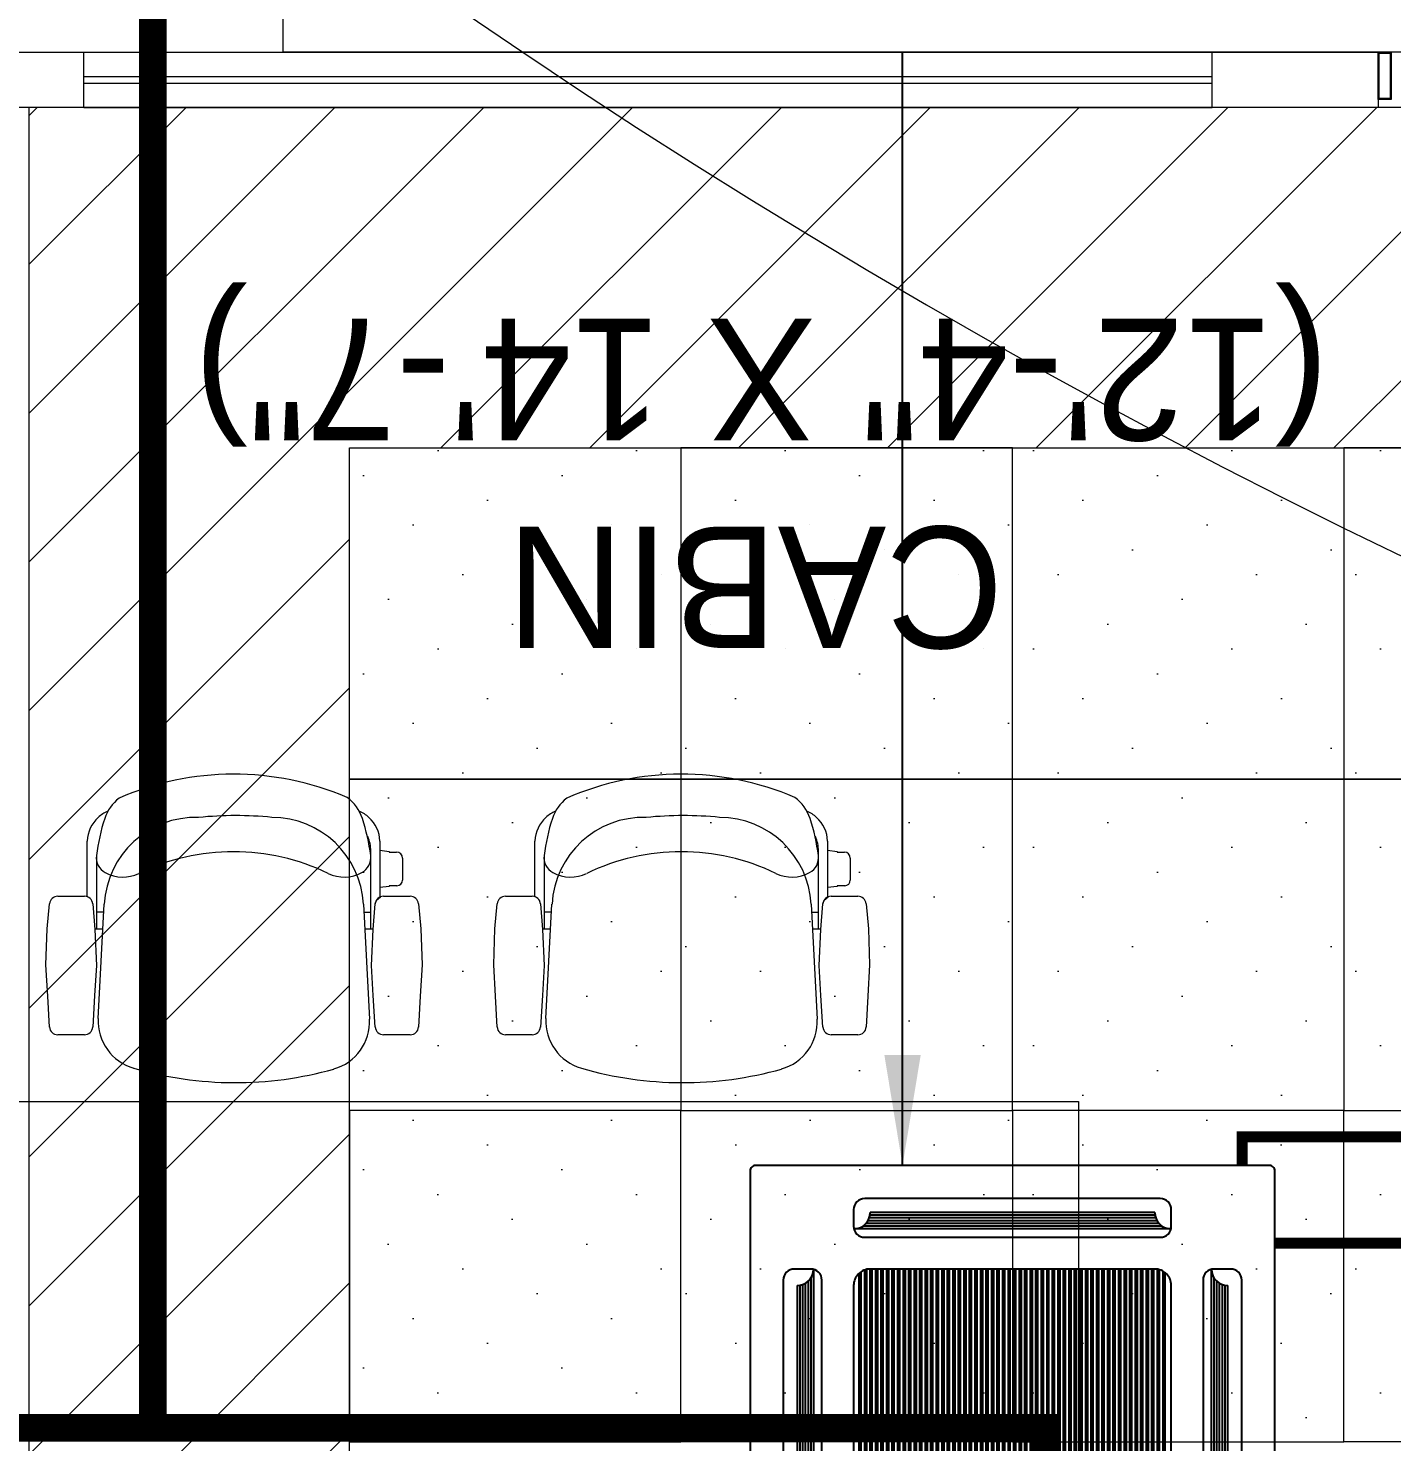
# Model space of a CAD drawing. Header units: millimetres. Extents: x -81374 to 485233, y -39075 to 157313.
# Drawn here: x 19240 to 21707, y -36324 to -33764 of the extents above; entities that cross this region are included whole.
import ezdxf
from ezdxf.enums import TextEntityAlignment as Align

# ---------------------------------------------------------------- set-up
doc = ezdxf.new("R2010")
doc.units = ezdxf.units.MM
doc.linetypes.add('CENTER', pattern=[2, 1.25, -0.25, 0.25, -0.25])
doc.linetypes.add('HIDDEN', pattern=[0.375, 0.25, -0.125])
for name, color, linetype in [('AC-RA-DIFFUSER', 6, 'Continuous'), ('ceilings', 253, 'Continuous'), ('CEN', 252, 'CENTER'), ('Hatch 01_UC', 7, 'Continuous'), ('M-HVAC ELLIPTICAL DUCT', 6, 'Continuous'), ('M-HVAC VRV PIPE', 152, 'Continuous')]:
    doc.layers.add(name, color=color, linetype=linetype)
doc.layers.add('ceiling', color=7, linetype='Continuous', lineweight=5, true_color=0x560d91)
for name, color, linetype, lineweight in [('DRAIN PIPE', 76, 'Continuous', 30), ('G-IMPT', 8, 'Continuous', 5), ('VRF -COPPER PIPE', 4, 'Continuous', 9)]:
    doc.layers.add(name, color=color, linetype=linetype, lineweight=lineweight)
doc.styles.add('Herbalife_Third Floor - Furniture Layout - 210201$0$CG', font='GOTHIC.TTF')
doc.styles.add('HVAC TEXT', font='Romans.shx', dxfattribs={"width": 0.8, "height": 100})
doc.styles.get("Standard").update_dxf_attribs({"font": 'arial.ttf'})
doc.dimstyles.new('HVAC DIM', dxfattribs={"dimtxt": 100, "dimasz": 200, "dimexe": 50, "dimexo": 50, "dimgap": 50, "dimtad": 1, "dimtoh": 1, "dimdec": 0, "dimzin": 0, "dimdsep": 46, "dimtxsty": 'HVAC TEXT', "dimcen": 50, "dimclrd": 7, "dimclre": 7, "dimclrt": 7, "dimadec": 0, "dimazin": 0, "dimtfac": 1, "dimtdec": 0, "dimtofl": 0, "dimtmove": 0, "dimatfit": 3, "dimfxl": 1, "dimtolj": 1, "dimtzin": 0, "dimarcsym": 0})

# ---------------------------------------------------------------- blocks, each defined once
blk = doc.blocks.new('ng')
at = {"layer": 'CEN', "color": 9, "linetype": 'HIDDEN', "lineweight": 0, "ltscale": 1500, "true_color": 0xc7c8ca}
blk.add_line((66946.2, 69794.2), (66946.2, 75743.2), dxfattribs=at)
blk.add_lwpolyline([(65327.2, 78013.1), (65327.2, 75743.2), (67597.2, 75743.2)], dxfattribs=at)
blk = doc.blocks.new('floor plan 1')
at = {"layer": 'G-IMPT', "color": 8, "ltscale": 500}
for p, q in [((37030.5, -3367.8), (37030.5, -2692.8)), ((39130.5, -3367.8), (37030.5, -3367.8)), ((37411.7, -3558.1), (37414.6, -3502.5)), ((37429.6, -3488.6), (37477.7, -3488.6)), ((37492.8, -3502.5), (37496.4, -3559.3)), ((38000.7, -3559.3), (38004.3, -3502.5)), ((38019.4, -3488.6), (38067.5, -3488.6)), ((38082.5, -3502.5), (38085.4, -3558.1)), ((38222.1, -3558.1), (38224.9, -3502.5)), ((38239.9, -3488.6), (38288.1, -3488.6)), ((38303.2, -3502.5), (38306.8, -3559.3)), ((38811.1, -3559.3), (38814.6, -3502.5)), ((38829.7, -3488.6), (38877.9, -3488.6)), ((38892.9, -3502.5), (38895.7, -3558.1)), ((37514.1, -3724.8), (37503.2, -3516.7)), ((37994.2, -3518), (37983.3, -3724.8)), ((38324.4, -3724.8), (38313.5, -3516.7)), ((38804.5, -3518), (38793.7, -3724.8)), ((37408.3, -3615.2), (37411.7, -3558.1)), ((37496.4, -3559.3), (37499.6, -3614.2)), ((37997.5, -3614.2), (38000.7, -3559.3)), ((38085.4, -3558.1), (38088.8, -3615.2)), ((38218.6, -3615.2), (38222.1, -3558.1)), ((38306.8, -3559.3), (38309.9, -3614.2)), ((38807.9, -3614.2), (38811.1, -3559.3)), ((38895.7, -3558.1), (38899.2, -3615.2)), ((37410.5, -3680.6), (37408.3, -3615.2)), ((37499.6, -3614.2), (37496.4, -3679.3)), ((38000.7, -3679.3), (37997.5, -3614.2)), ((38088.8, -3615.2), (38086.6, -3680.6)), ((38220.9, -3680.6), (38218.6, -3615.2)), ((38309.9, -3614.2), (38306.8, -3679.3)), ((38811, -3679.3), (38807.9, -3614.2)), ((38899.2, -3615.2), (38896.9, -3680.6)), ((37414.6, -3725.5), (37410.5, -3680.6)), ((37496.4, -3679.3), (37492.9, -3725.4)), ((37496.7, -3679.3), (37493.2, -3725.4)), ((37496.9, -3679.9), (37511.7, -3679.9)), ((37501.1, -3679.9), (37501.1, -3821.4)), ((37985.7, -3679.9), (38000.7, -3679.9)), ((37997.6, -3813.3), (37997.6, -3679.9)), ((38004.2, -3725.4), (38000.7, -3679.3)), ((38004.2, -3725.4), (38000.7, -3679.3)), ((38086.6, -3680.6), (38082.5, -3725.5)), ((38225, -3725.5), (38220.9, -3680.6)), ((38306.8, -3679.3), (38303.2, -3725.4)), ((38307.1, -3679.3), (38303.5, -3725.4)), ((38307.3, -3679.9), (38322.1, -3679.9)), ((38311.4, -3679.9), (38311.4, -3821.4)), ((38796, -3679.9), (38811.1, -3679.9)), ((38808, -3813.3), (38808, -3679.9)), ((38814.6, -3725.4), (38811, -3679.3)), ((38814.6, -3725.4), (38811, -3679.3)), ((38896.9, -3680.6), (38892.8, -3725.5)), ((37513.3, -3710.6), (37501.1, -3710.6)), ((37984, -3710.7), (37997.6, -3710.7)), ((38323.7, -3710.6), (38311.4, -3710.6)), ((38794.4, -3710.7), (38808, -3710.7)), ((37490.7, -3732.2), (37483.5, -3738.3)), ((37484.4, -3737.5), (37490.7, -3732.2)), ((37493.2, -3725.4), (37490.7, -3732.2)), ((38301, -3732.2), (38293.8, -3738.3)), ((38294.7, -3737.5), (38301, -3732.2)), ((38303.5, -3725.4), (38301, -3732.2)), ((37477.9, -3739.4), (37429.7, -3739.4)), ((37453.5, -3758.4), (37467.4, -3758.4)), ((37467.4, -3757), (37484.4, -3754.9)), ((37467.4, -3758.4), (37467.4, -3757)), ((37484.4, -3839.3), (37484.4, -3737.5)), ((38014.3, -3738.6), (38014.3, -3839.3)), ((38067.4, -3739.4), (38019.2, -3739.4)), ((38288.2, -3739.4), (38240, -3739.4)), ((38263.9, -3758.4), (38277.8, -3758.4)), ((38277.8, -3757), (38294.7, -3754.9)), ((38277.8, -3758.4), (38277.8, -3757)), ((38294.7, -3839.3), (38294.7, -3737.5)), ((38824.7, -3738.6), (38824.7, -3839.3)), ((38877.8, -3739.4), (38829.6, -3739.4)), ((37443.3, -3808.3), (37443.3, -3768.6)), ((38253.7, -3808.3), (38253.7, -3768.6)), ((37467.4, -3819.1), (37454.1, -3819.1)), ((37467.4, -3820.4), (37467.4, -3819.1)), ((37484.4, -3822.6), (37467.4, -3820.4)), ((38277.8, -3819.1), (38264.5, -3819.1)), ((38277.8, -3820.4), (38277.8, -3819.1)), ((38294.7, -3822.6), (38277.8, -3820.4)), ((36488.1, -5167.8), (36788.1, -5167.8)), ((36488.1, -5267.8), (36488.1, -5167.8)), ((38830.5, -5167.8, 0), (36788.1, -5167.7, 0)), ((36788.1, -5167.7, 0), (36788.1, -5267.7, 0)), ((38830.5, -5167.8), (39130.5, -5167.8)), ((38830.5, -5167.8, 0), (38830.5, -5267.8, 0)), ((36464.3, -5267.8), (36464.3, -5182)), ((36464.3, -5182), (36488.1, -5182)), ((36466.2, -5265.9), (36466.2, -5183.9)), ((36466.2, -5183.9), (36486.2, -5183.9)), ((36486.2, -5183.9), (36486.2, -5265.9)), ((36488.1, -5182), (36488.1, -5267.8)), ((38830.5, -5211.8, 0), (36788.1, -5211.7, 0)), ((38830.5, -5223.8, 0), (36788.1, -5223.7, 0)), ((36488.1, -5267.8), (36464.3, -5267.8)), ((36486.2, -5265.9), (36466.2, -5265.9)), ((36788.1, -5267.8), (36488.1, -5267.8)), ((38830.5, -5267.8, 0), (36788.1, -5267.7, 0)), ((39130.5, -5267.8), (38830.5, -5267.8))]:
    blk.add_line(p, q, dxfattribs=at)
for centre, radius, start, end in [((30901.2, -15868.2), 12777.8, 49.90697, 259.60318), ((37746.4, -4061.4), 659.6, 73.8263, 105.7056), ((38556.8, -4061.4), 659.6, 73.8263, 105.7056), ((37591.9, -3512.1), 88.9, 105.7056, 183.004), ((37905.4, -3513.3), 88.9, 356.9963, 73.8263), ((38402.3, -3512.1), 88.9, 105.7056, 183.004), ((38715.7, -3513.3), 88.9, 356.9963, 73.8263), ((37429.3, -3503.3), 14.7, 88.707, 177.0615), ((37478, -3503.5), 14.9, 3.6041, 91.0652), ((38019.1, -3503.5), 14.9, 88.9351, 176.3961), ((38067.8, -3503.3), 14.7, 2.9388, 91.2932), ((38239.6, -3503.3), 14.7, 88.707, 177.0615), ((38288.3, -3503.5), 14.9, 3.6041, 91.0652), ((38829.5, -3503.5), 14.9, 88.9351, 176.3961), ((38878.2, -3503.3), 14.7, 2.9388, 91.2932), ((37429.7, -3724.3), 15.1, 184.6181, 270.0001), ((37477.9, -3724.3), 15.1, 270.0001, 356.0604), ((37679.9, -3716.1), 166, 183.004, 270.0001), ((37817.5, -3716.1), 166, 268.3126, 356.9963), ((38019.2, -3724.3), 15.1, 183.9399, 270.0001), ((38019.2, -3724.3), 15.1, 183.9399, 250.8234), ((38067.4, -3724.3), 15.1, 270.0001, 355.3821), ((38240, -3724.3), 15.1, 184.6181, 270.0001), ((38288.2, -3724.3), 15.1, 270.0001, 356.0604), ((38490.3, -3716.1), 166, 183.004, 270.0001), ((38627.9, -3716.1), 166, 268.3126, 356.9963), ((38829.6, -3724.3), 15.1, 183.9399, 270.0001), ((38829.6, -3724.3), 15.1, 183.9399, 250.8234), ((38877.8, -3724.3), 15.1, 270.0001, 355.3821), ((37453.5, -3768.6), 10.2, 90.0001, 180.0001), ((38263.9, -3768.6), 10.2, 90.0001, 180.0001), ((37531.8, -3809.4), 31, 118.39, 187.1816), ((37549, -3841.1), 67, 64.212, 118.39), ((37749.3, -3426.4), 393.5, 244.212, 295.7882), ((37949.7, -3841.1), 67, 61.6102, 115.7882), ((37966.8, -3809.4), 31, 352.8186, 61.6102), ((38342.2, -3809.4), 31, 118.39, 187.1816), ((38359.3, -3841.1), 67, 64.212, 118.39), ((38559.7, -3426.4), 393.5, 244.212, 295.7882), ((38760.1, -3841.1), 67, 61.6102, 115.7882), ((38777.2, -3809.4), 31, 352.8186, 61.6102), ((37454.1, -3808.3), 10.8, 180.0001, 270.0001), ((37856.2, -3768.5), 357.9, 187.1816, 198.1391), ((37642.5, -3768.5), 357.9, 341.8612, 352.8186), ((37642.5, -3768.5), 357.9, 341.8612, 352.8186), ((38264.5, -3808.3), 10.8, 180.0001, 270.0001), ((38666.6, -3768.5), 357.9, 187.1816, 198.1391), ((38452.8, -3768.5), 357.9, 341.8612, 352.8186), ((38452.8, -3768.5), 357.9, 341.8612, 352.8186), ((37545.1, -3837.1), 60.7, 182.0922, 227.8644), ((37563.9, -3821.9), 62.9, 179.5334, 203.7471), ((37563.9, -3821.9), 62.9, 179.5334, 203.7471), ((37953.6, -3837.1), 60.7, 312.1358, 357.908), ((38355.4, -3837.1), 60.7, 182.0922, 227.8644), ((38374.3, -3821.9), 62.9, 179.5334, 203.7471), ((38374.3, -3821.9), 62.9, 179.5334, 203.7471), ((38764, -3837.1), 60.7, 312.1358, 357.908), ((37545.1, -3837.1), 60.7, 227.8644, 247.4334), ((37589.3, -3856), 77.1, 198.1391, 233.8612), ((37745.9, -3201.7), 683.6, 264.4607, 275.6017), ((37909.4, -3856), 77.1, 307.7575, 341.8612), ((37953.6, -3837.1), 60.7, 292.5668, 312.1358), ((38355.4, -3837.1), 60.7, 227.8644, 247.4334), ((38399.7, -3856), 77.1, 198.1391, 233.8612), ((38556.2, -3201.7), 683.6, 264.4607, 275.6017), ((38719.7, -3856), 77.1, 307.7575, 341.8612), ((38764, -3837.1), 60.7, 292.5668, 312.1358), ((37748.7, -3440.3), 520, 246.7999, 293.5638), ((38559.1, -3440.3), 520, 246.7999, 293.5638)]:
    blk.add_arc(centre, radius, start, end, dxfattribs=at)
at = {"layer": 'CEN', "linetype": 'Continuous'}
blk.add_blockref('ng', (-28240.4, -78519.6), dxfattribs=at)
at = {"layer": 'G-IMPT', "color": 8, "ltscale": 500, "style": 'Herbalife_Third Floor - Furniture Layout - 210201$0$CG'}
for s, p in [('CABIN', (37166, -4408.7)), ('(12\'-4" X 14\'-7")', (36577.2, -4785.1))]:
    blk.add_text(s, height=220, dxfattribs=at).set_placement(p)
at = {"layer": 'G-IMPT', "color": 8, "ltscale": 500}
for rotation, p in [(359.9992, (39680.6, -4989.6, 0)), (359.9992, (35886.7, -10139.3, 0)), (270.0008, (28873.3, -20643.5, 0)), (359.9992, (11975.3, -26935.4, 0)), (359.9992, (15267.6, -26935.4, 0)), (359.9992, (26686.3, -26987.7, 0)), (270.0008, (15861.1, -28615, 0)), (89.9992, (23697.8, -33300.6, 0)), (89.9992, (23597.9, -35337.7, 0)), (89.9992, (23597.9, -37388.3, 0)), (359.9992, (13750.4, -37781.5, 0)), (89.9992, (23697.8, -40746.8, 0)), (89.9992, (23597.8, -44302.5, 0)), (89.9992, (23597.8, -46399.1, 0)), (89.9992, (23697.8, -48339.8, 0)), (89.9992, (23697.8, -54280, 0)), (359.9992, (27418.1, -55702.4, 0)), (89.9992, (9671.9, -65856.5, 0)), (359.9992, (4684.1, -67403.4, 0)), (359.9992, (8737.2, -67403.4, 0))]:
    blk.add_attdef('PARTITIONTYPE', text='', height=200, rotation=rotation, dxfattribs=at).set_placement(p, align=Align.MIDDLE_CENTER)
blk = doc.blocks.new('GRID')
at = {"layer": 'ceilings', "lineweight": 5, "transparency": 33554597}
h = blk.add_hatch(dxfattribs=at)
h.set_pattern_fill('DOTS', color=8, scale=80, angle=45)
h.paths.add_polyline_path([(56229.9, 61282.6), (56229.9, 61882.6), (56829.9, 61882.6), (56829.9, 61282.6)])
at = {"layer": 'ceilings', "color": 8, "lineweight": 5}
blk.add_lwpolyline([(56229.9, 61282.6), (56229.9, 61882.6), (56829.9, 61882.6), (56829.9, 61282.6)], close=True, dxfattribs=at)
blk = doc.blocks.new('DLC - All Capacities')
at = {"color": 62}
for p, q in [((257.5, 385), (-257.9, 385)), ((257.5, 390), (-257.5, 390)), ((286.9, 360), (-286.9, 360)), ((270.9, 365), (-270.9, 365)), ((265.1, 370), (-265.1, 370)), ((261.5, 375), (-261.5, 375)), ((259.2, 380), (-259.2, 380)), ((-360, 286.9), (-360, -286.9)), ((360, -286.9), (360, 286.9)), ((-390, 257.5), (-390, -257.5)), ((-385, 257.5), (-385, -257.9)), ((-380, 259.2), (-380, -259.2)), ((-375, 261.5), (-375, -261.5)), ((-370, 265.1), (-370, -265.1)), ((-365, 270.9), (-365, -270.9)), ((365, -270.9), (365, 270.9)), ((370, -265.1), (370, 265.1)), ((375, -261.5), (375, 261.5)), ((380, -259.2), (380, 259.2)), ((385, -257.5), (385, 257.9)), ((390, -257.5), (390, 257.5)), ((-286.9, -360), (286.9, -360)), ((-270.9, -365), (270.9, -365)), ((-265.1, -370), (265.1, -370)), ((-261.5, -375), (261.5, -375)), ((-259.2, -380), (259.2, -380)), ((-257.5, -385), (257.9, -385)), ((-257.5, -390), (257.5, -390))]:
    blk.add_line(p, q, dxfattribs=at)
at = {"color": 4}
for p, q in [((-274.5, -282.2), (-274.5, 282.2)), ((-277.5, -279.9), (-277.5, 279.9))]:
    blk.add_line(p, q, dxfattribs=at)
for points in [[(-465, -475), (465, -475, 0.414214), (475, -465), (475, 465, 0.414214), (465, 475), (-465, 475, 0.414214), (-475, 465), (-475, -465, 0.414214)], [(-287.5, 395), (-287.5, 365, 0.414214), (-267.5, 345), (267.5, 345, 0.414214), (287.5, 365), (287.5, 395, 0.414214), (267.5, 415), (-267.5, 415, 0.414214)], [(-395, -287.5), (-365, -287.5, 0.414214), (-345, -267.5), (-345, 267.5, 0.414214), (-365, 287.5), (-395, 287.5, 0.414214), (-415, 267.5), (-415, -267.5, 0.414214)], [(-257.5, -287.5), (257.5, -287.5, 0.414214), (287.5, -257.5), (287.5, 257.5, 0.414214), (257.5, 287.5), (-257.5, 287.5, 0.414214), (-287.5, 257.5), (-287.5, -257.5, 0.414214)], [(395, 287.5), (365, 287.5, 0.414214), (345, 267.5), (345, -267.5, 0.414214), (365, -287.5), (395, -287.5, 0.414214), (415, -267.5), (415, 267.5, 0.414214)], [(287.5, -395), (287.5, -365, 0.414214), (267.5, -345), (-267.5, -345, 0.414214), (-287.5, -365), (-287.5, -395, 0.414214), (-267.5, -415), (267.5, -415, 0.414214)]]:
    blk.add_lwpolyline(points, format="xyb", close=True, dxfattribs=at)
for points in [[(-274.5, 282.2), (-274.5, -282.2)], [(-267.5, -285.8), (-267.5, 285.8)], [(-264.5, 286.7), (-264.5, -286.7)], [(262.5, -287.1), (262.5, 287.1)], [(265.5, 286.4), (265.5, -286.4)], [(272.5, -283.5), (272.5, 283.5)], [(-277.5, -279.9), (-277.5, 279.9)], [(275.5, 281.5), (275.5, -281.5)]]:
    blk.add_lwpolyline(points, dxfattribs=at)
for points in [[(-257.5, 287.5), (-254.5, 287.5), (-254.5, -287.5), (-257.5, -287.5)], [(-247.5, 287.5), (-244.5, 287.5), (-244.5, -287.5), (-247.5, -287.5)], [(-237.5, 287.5), (-234.5, 287.5), (-234.5, -287.5), (-237.5, -287.5)], [(-227.5, 287.5), (-224.5, 287.5), (-224.5, -287.5), (-227.5, -287.5)], [(-217.5, 287.5), (-214.5, 287.5), (-214.5, -287.5), (-217.5, -287.5)], [(-207.5, 287.5), (-204.5, 287.5), (-204.5, -287.5), (-207.5, -287.5)], [(-197.5, 287.5), (-194.5, 287.5), (-194.5, -287.5), (-197.5, -287.5)], [(-187.5, 287.5), (-184.5, 287.5), (-184.5, -287.5), (-187.5, -287.5)], [(-177.5, 287.5), (-174.5, 287.5), (-174.5, -287.5), (-177.5, -287.5)], [(-167.5, 287.5), (-164.5, 287.5), (-164.5, -287.5), (-167.5, -287.5)], [(-157.5, 287.5), (-154.5, 287.5), (-154.5, -287.5), (-157.5, -287.5)], [(-147.5, 287.5), (-144.5, 287.5), (-144.5, -287.5), (-147.5, -287.5)], [(-137.5, 287.5), (-134.5, 287.5), (-134.5, -287.5), (-137.5, -287.5)], [(-127.5, 287.5), (-124.5, 287.5), (-124.5, -287.5), (-127.5, -287.5)], [(-117.5, 287.5), (-114.5, 287.5), (-114.5, -287.5), (-117.5, -287.5)], [(-107.5, 287.5), (-104.5, 287.5), (-104.5, -287.5), (-107.5, -287.5)], [(-97.5, 287.5), (-94.5, 287.5), (-94.5, -287.5), (-97.5, -287.5)], [(-87.5, 287.5), (-84.5, 287.5), (-84.5, -287.5), (-87.5, -287.5)], [(-77.5, 287.5), (-74.5, 287.5), (-74.5, -287.5), (-77.5, -287.5)], [(-67.5, 287.5), (-64.5, 287.5), (-64.5, -287.5), (-67.5, -287.5)], [(-57.5, 287.5), (-54.5, 287.5), (-54.5, -287.5), (-57.5, -287.5)], [(-47.5, 287.5), (-44.5, 287.5), (-44.5, -287.5), (-47.5, -287.5)], [(-37.5, 287.5), (-34.5, 287.5), (-34.5, -287.5), (-37.5, -287.5)], [(-27.5, 287.5), (-24.5, 287.5), (-24.5, -287.5), (-27.5, -287.5)], [(-17.5, 287.5), (-14.5, 287.5), (-14.5, -287.5), (-17.5, -287.5)], [(-7.5, 287.5), (-4.5, 287.5), (-4.5, -287.5), (-7.5, -287.5)], [(2.5, 287.5), (5.5, 287.5), (5.5, -287.5), (2.5, -287.5)], [(12.5, 287.5), (15.5, 287.5), (15.5, -287.5), (12.5, -287.5)], [(22.5, 287.5), (25.5, 287.5), (25.5, -287.5), (22.5, -287.5)], [(32.5, 287.5), (35.5, 287.5), (35.5, -287.5), (32.5, -287.5)], [(42.5, 287.5), (45.5, 287.5), (45.5, -287.5), (42.5, -287.5)], [(52.5, 287.5), (55.5, 287.5), (55.5, -287.5), (52.5, -287.5)], [(62.5, 287.5), (65.5, 287.5), (65.5, -287.5), (62.5, -287.5)], [(72.5, 287.5), (75.5, 287.5), (75.5, -287.5), (72.5, -287.5)], [(82.5, 287.5), (85.5, 287.5), (85.5, -287.5), (82.5, -287.5)], [(92.5, 287.5), (95.5, 287.5), (95.5, -287.5), (92.5, -287.5)], [(102.5, 287.5), (105.5, 287.5), (105.5, -287.5), (102.5, -287.5)], [(112.5, 287.5), (115.5, 287.5), (115.5, -287.5), (112.5, -287.5)], [(122.5, 287.5), (125.5, 287.5), (125.5, -287.5), (122.5, -287.5)], [(132.5, 287.5), (135.5, 287.5), (135.5, -287.5), (132.5, -287.5)], [(142.5, 287.5), (145.5, 287.5), (145.5, -287.5), (142.5, -287.5)], [(152.5, 287.5), (155.5, 287.5), (155.5, -287.5), (152.5, -287.5)], [(162.5, 287.5), (165.5, 287.5), (165.5, -287.5), (162.5, -287.5)], [(172.5, 287.5), (175.5, 287.5), (175.5, -287.5), (172.5, -287.5)], [(182.5, 287.5), (185.5, 287.5), (185.5, -287.5), (182.5, -287.5)], [(192.5, 287.5), (195.5, 287.5), (195.5, -287.5), (192.5, -287.5)], [(202.5, 287.5), (205.5, 287.5), (205.5, -287.5), (202.5, -287.5)], [(212.5, 287.5), (215.5, 287.5), (215.5, -287.5), (212.5, -287.5)], [(222.5, 287.5), (225.5, 287.5), (225.5, -287.5), (222.5, -287.5)], [(232.5, 287.5), (235.5, 287.5), (235.5, -287.5), (232.5, -287.5)], [(242.5, 287.5), (245.5, 287.5), (245.5, -287.5), (242.5, -287.5)], [(252.5, 287.5), (255.5, 287.5), (255.5, -287.5), (252.5, -287.5)]]:
    blk.add_lwpolyline(points, close=True, dxfattribs=at)
at = {"color": 62}
for centre, start, end in [((-287.5, 390), 271.213, 0.0128), ((287.5, 390), 179.9872, 268.787), ((-390, 287.5), 269.9872, 358.787), ((390, 287.5), 181.213, 270.0128), ((-390, -287.5), 1.213, 90.0128), ((390, -287.5), 89.9872, 178.787), ((-287.5, -390), 359.9872, 88.787), ((287.5, -390), 91.213, 180.0128)]:
    blk.add_arc(centre, 30, start, end, dxfattribs=at)

msp = doc.modelspace()

# ---------------------------------------------------------------- hatches: boundary and pattern name
at = {"layer": 'Hatch 01_UC', "linetype": 'Continuous', "lineweight": 0, "transparency": 33554597}
h = msp.add_hatch(dxfattribs=at)
h.set_pattern_fill('ANSI31', color=8, scale=60, angle=180)
h.set_pattern_definition([(225, (86411.17, 39444.27), (134.70384, -134.70384), [])])
h.paths.add_polyline_path([(22801.6, -38140.1), (22801.6, -33907.6), (19240.3, -33907.6), (19240.3, -37807.6), (19572.8, -37807.6), (19571.2, -38140.1)])
h.paths.add_polyline_path([(22221, -37523.9), (19821, -37523.9), (19821, -34523.9), (22221, -34523.9)], flags=16)

# ---------------------------------------------------------------- linework, layer by layer
at = {"layer": 'ceiling', "color": 8, "linetype": 'Continuous'}
msp.add_lwpolyline([(22801.6, -38140.1), (22801.6, -33907.6), (19240.3, -33907.6), (19240.3, -37807.6), (19572.8, -37807.6), (19571.2, -38140.1), (22801.6, -38140.1)], dxfattribs=at)
msp.add_lwpolyline([(22221, -37523.9), (19821, -37523.9), (19821, -34523.9), (22221, -34523.9)], close=True, dxfattribs=at)
at = {"layer": 'CEN', "color": 11, "linetype": 'HIDDEN', "lineweight": 0, "ltscale": 1500, "const_width": 50}
for points in [[(19465, -30349.9), (19465, -36298.9)], [(21084, -38568.9), (21084, -36298.9), (18814, -36298.9)]]:
    msp.add_lwpolyline(points, dxfattribs=at)
at = {"layer": 'DRAIN PIPE', "color": 76, "linetype": 'Continuous', "const_width": 20}
msp.add_lwpolyline([(21436.6, -35823.6), (21436.6, -35771.5), (29716.3, -35771.5), (29716.3, -9830.9)], dxfattribs=at)
at = {"layer": 'M-HVAC VRV PIPE', "color": 6, "linetype": 'Continuous', "const_width": 20, "elevation": 0}
msp.add_lwpolyline([(21496, -35964.1), (29354.2, -35964.1), (29354.2, -12921.5)], dxfattribs=at)
at = {"layer": 'VRF -COPPER PIPE', "color": 0, "elevation": 0}
msp.add_lwpolyline([(19701.1, -32070.5), (22437.7, -32070.5), (22437.7, -33807.6), (19701.1, -33807.6)], close=True, dxfattribs=at)

# ---------------------------------------------------------------- block references
at = {"linetype": 'Continuous', "rotation": 180}
msp.add_blockref('floor plan 1', (58170.8, -39075.4), dxfattribs=at)
at = {"layer": 'AC-RA-DIFFUSER', "rotation": 360}
msp.add_blockref('DLC - All Capacities', (21021, -36298.6), dxfattribs=at)
at = {"layer": 'AC-RA-DIFFUSER'}
msp.add_blockref('DLC - All Capacities', (21021, -36298.6), dxfattribs=at)
at = {"layer": 'ceilings'}
for p, rotation in [((81703.6, -91353.7), 89.99999999999999), ((82903.6, -91353.7), 89.99999999999999), ((81703.6, -91953.7), 89.99999999999999), ((82903.6, -91953.7), 89.99999999999999), ((-40861.6, 20506), 270), ((-39661.6, 20506), 270)]:
    msp.add_blockref('GRID', p, dxfattribs=dict(at, rotation=rotation))
at = {"layer": 'ceilings', "xscale": -1}
for p, rotation in [((-40861.6, -91353.7), 269.9999999999999), ((-39661.6, -91353.7), 269.9999999999999), ((-40861.6, -91953.7), 269.9999999999999), ((-39661.6, -91953.7), 269.9999999999999), ((81703.6, 20506), 89.99999999999987), ((82903.6, 20506), 89.99999999999987)]:
    msp.add_blockref('GRID', p, dxfattribs=dict(at, rotation=rotation))

# ---------------------------------------------------------------- leaders
at = {"layer": 'M-HVAC ELLIPTICAL DUCT', "linetype": 'Continuous'}
msp.add_leader([(20822, -35823.6), (20822, -33807.6)], dimstyle='HVAC DIM', dxfattribs=at)

doc.saveas('drawing.dxf')
